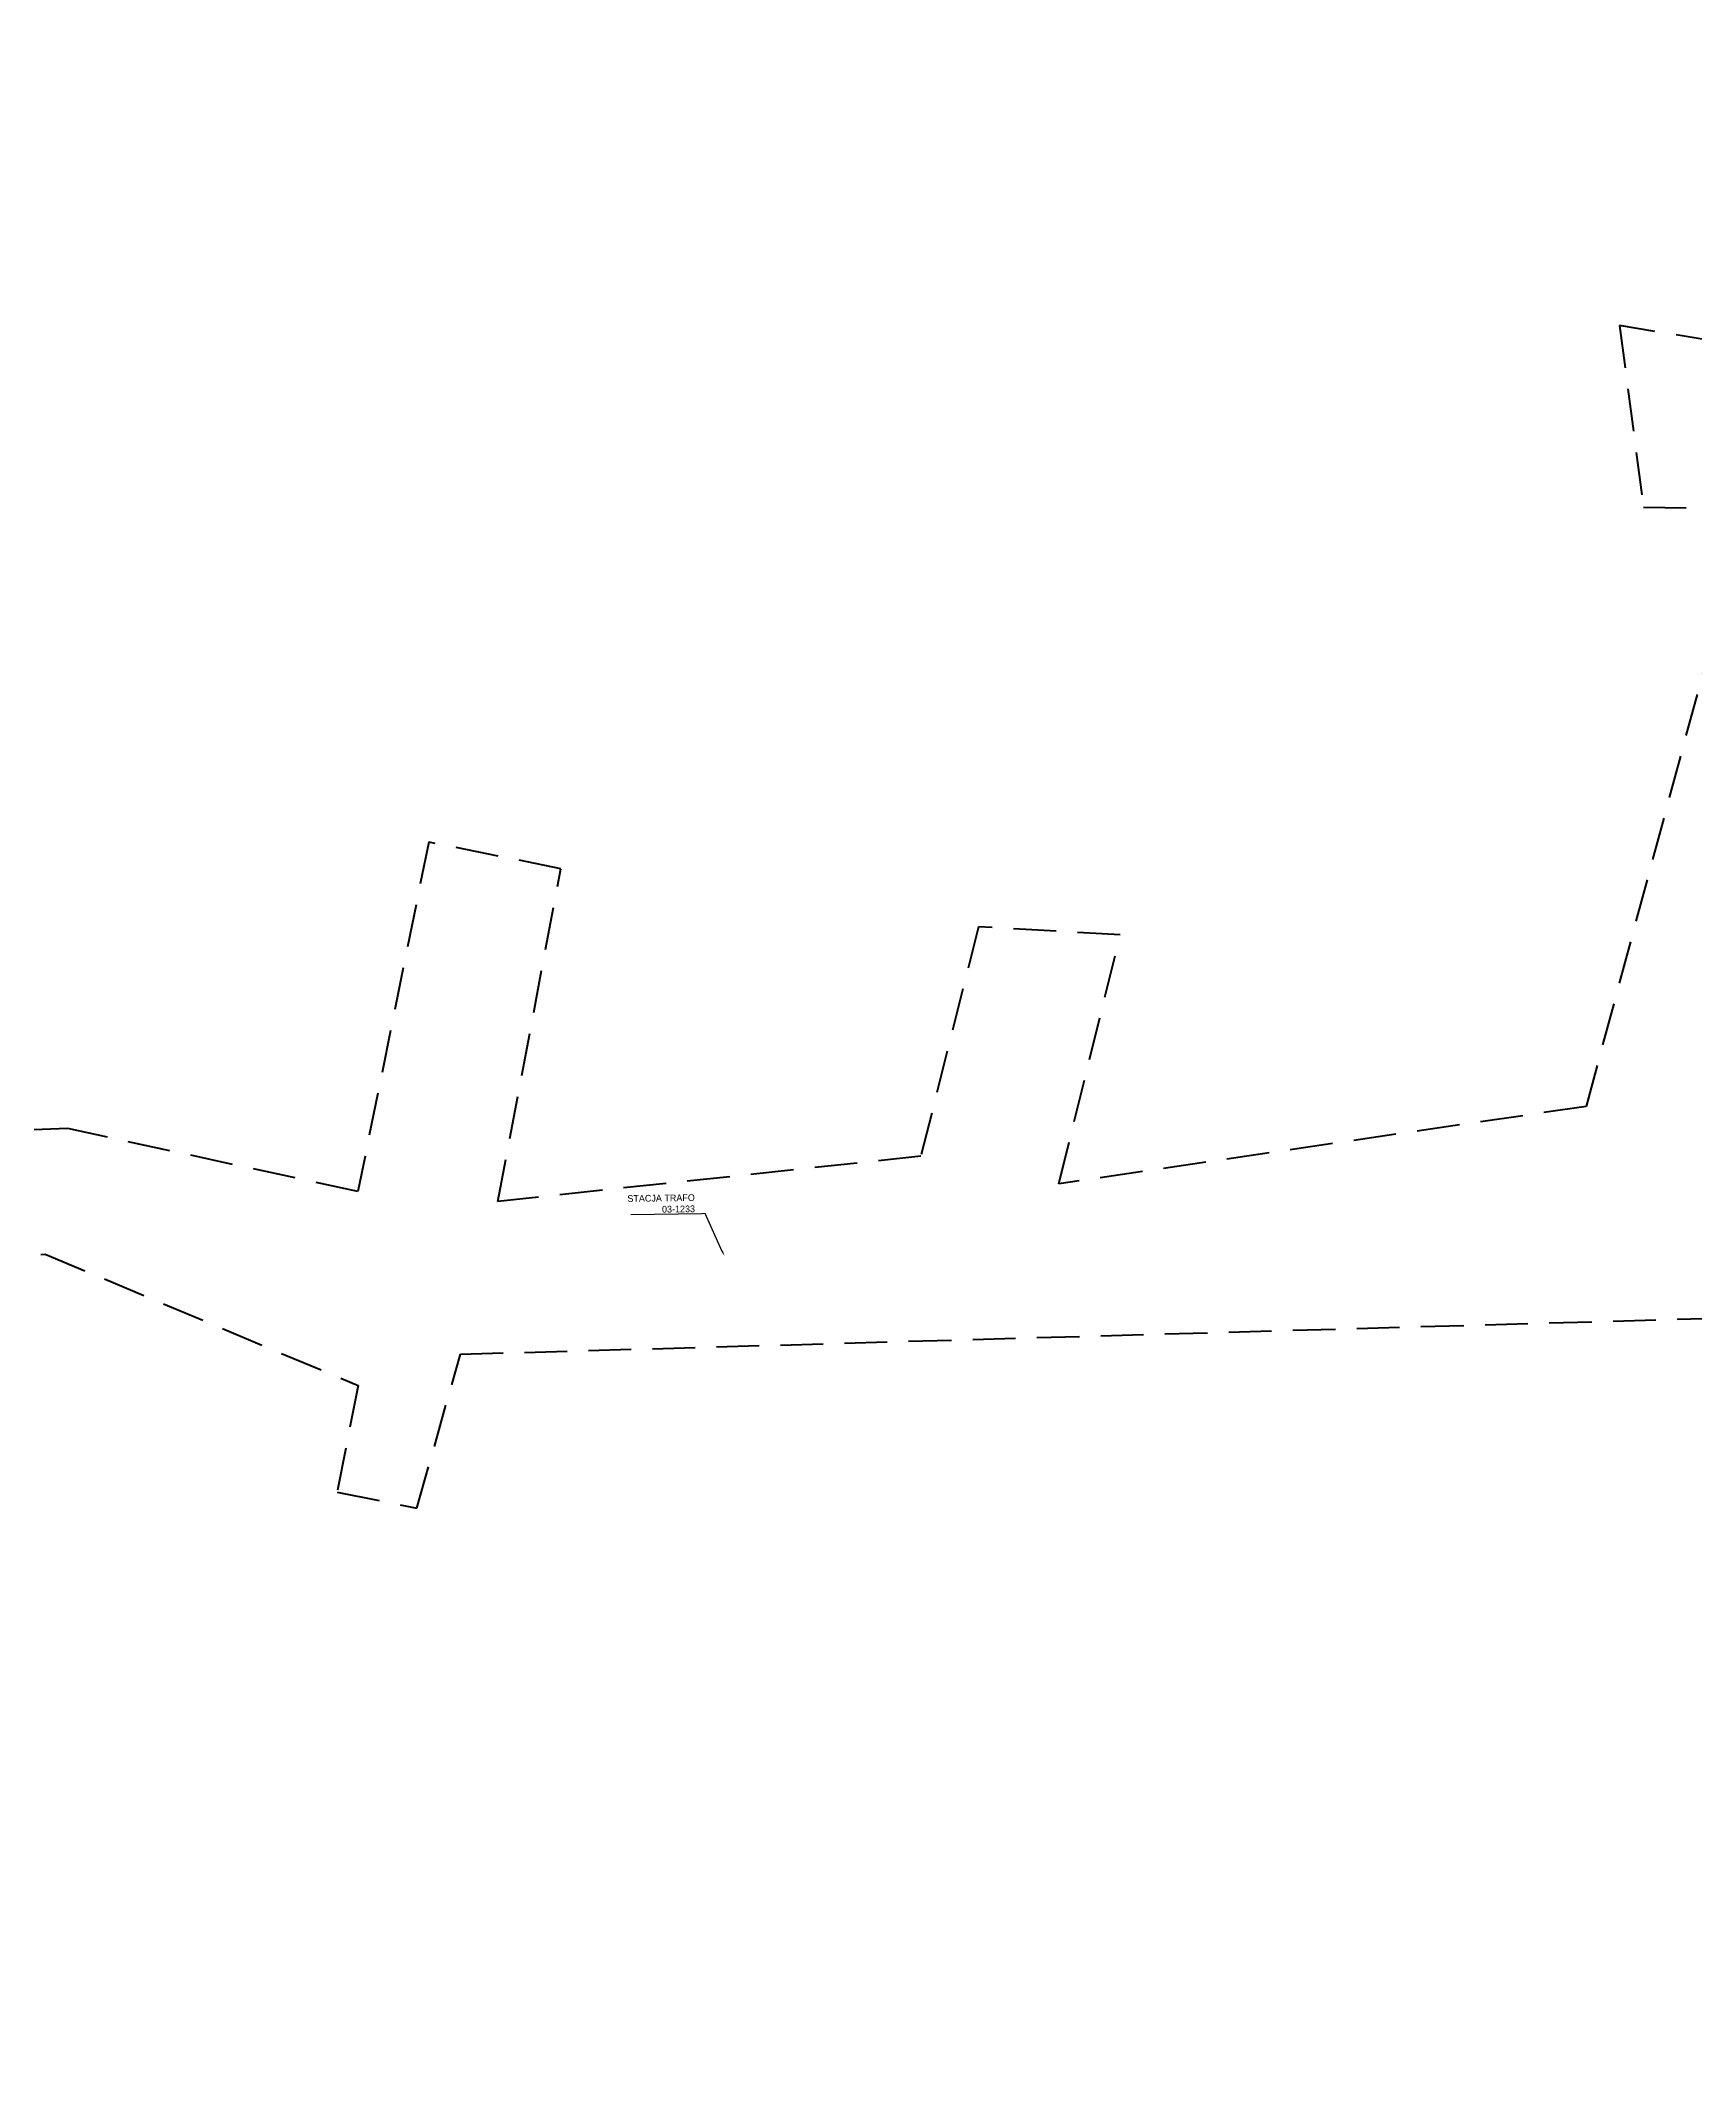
# Model space of a CAD drawing. Header units: metres. Extents: x 7523184 to 829536834, y 5784888 to 575610303.
# Drawn here: x 7526137 to 7526629, y 5787232 to 5787834 of the extents above; entities that cross this region are included whole.
import ezdxf
from ezdxf import colors
from ezdxf.entities.mleader import LeaderData, LeaderLine
from ezdxf.math import Vec2, Vec3

# ---------------------------------------------------------------- set-up
doc = ezdxf.new("R2010")
doc.units = ezdxf.units.M
doc.header["$MEASUREMENT"] = 0
doc.linetypes.add('DASHED', pattern=[19.05, 12.7, -6.35])
doc.layers.get('0').update_dxf_attribs({"lineweight": 18})
doc.layers.add('!trafo', color=6, linetype='DASHED', lineweight=50)
doc.layers.add('_mm trafo', color=3, linetype='Continuous', plot=False)
doc.styles.get("Standard").update_dxf_attribs({"font": ''})
doc.styles.get('Standard').set_extended_font_data('Lato Light')
picture_1 = doc.add_image_def('image1.png', size_in_pixel=(5547, 3763))

msp = doc.modelspace()

# ---------------------------------------------------------------- linework, layer by layer
at = {"layer": '!trafo'}
for points in [[(7526692.26374, 5787734.79034), (7526606.61185, 5787749.13597), (7526613.68341, 5787695.06136), (7526644.48433, 5787694.63943), (7526596.63742, 5787516.96451), (7526439.85348, 5787493.94808), (7526458.11699, 5787567.93872), (7526415.95988, 5787570.37575), (7526398.83641, 5787502.11256), (7526273.08003, 5787488.73209), (7526291.8032, 5787587.62204), (7526252.51092, 5787595.53324), (7526231.4144, 5787491.63286), (7526145.18236, 5787510.35602), (7525887.01365, 5787501.39)], [(7525927.9564, 5787461.62529), (7526138.4997, 5787473.01742), (7526231.48465, 5787434.01102), (7526225.30107, 5787402.27466), (7526248.99345, 5787397.53619), (7526261.90307, 5787443.28071), (7526631.8339, 5787453.91633)]]:
    msp.add_lwpolyline(points, dxfattribs=at)

# ---------------------------------------------------------------- pictures from other files: only their frames are drawn
image = msp.add_image(picture_1, insert=(7523184.3053, 5784887.6493), size_in_units=(6912.7579, 4689.50928))
image.dxf.flags = 7

# ---------------------------------------------------------------- next in the draw order: leaders
at = {"layer": '_mm trafo', "color": 3}
ml = msp.add_multileader_mtext('Standard', dxfattribs=at)
ml.set_content('STACJA TRAFO\\P03-1233', color=3)
ml.set_leader_properties()
ml.build(insert=Vec2(0, 0))
ml.multileader.update_dxf_attribs({"has_text_frame": 1, "text_left_attachment_type": 5, "text_right_attachment_type": 5, "dogleg_length": 1, "arrow_head_size": 1.5})
ctx = ml.context
ctx.base_point, ctx.char_height, ctx.arrow_head_size, ctx.plane_origin, ctx.plane_x_axis, ctx.plane_y_axis = Vec3(7526308.99167, 5787484.69406), 2, 1.5, Vec3(7526343.65384, 5787441.68776), Vec3(0.999891497, 0.014730754), Vec3(-0.014730754, 0.999891497)
ctx.left_attachment, ctx.right_attachment, ctx.text_align_type, ctx.attachment_type = 5, 5, 2, 2
notes = []
notes.append((ctx, [(0, (1, 1, 0), (7526334.6942, 5787485.07272), (-0.999891497, -0.014730754), 1, [(0, [(7526340.41664, 5787472.49576)], 0, [])])]))
ctx.mtext.insert, ctx.mtext.text_direction, ctx.mtext.rotation, ctx.mtext.alignment, ctx.mtext.flow_direction = Vec3(7526331.6088, 5787490.84745), Vec3(0.999891497, 0.014730754), 0.014731286, 3, 5
ctx.mtext.has_bg_fill, ctx.mtext.bg_color, ctx.mtext.bg_scale_factor, ctx.mtext.bg_transparency, ctx.mtext.use_window_bg_color = 1, -1073741824, 1, 0, 1
for ctx, leaders in notes:
    for number, flags, end, landing, length, lines in leaders:
        leader = LeaderData()
        leader.index, (leader.has_last_leader_line, leader.has_dogleg_vector, leader.attachment_direction) = number, flags
        leader.last_leader_point, leader.dogleg_vector, leader.dogleg_length = Vec3(end), Vec3(landing), length
        for number, points, colour, breaks in lines:
            line = LeaderLine()
            line.index, line.vertices, line.color, line.breaks = number, Vec3.list(points), colors.encode_raw_color(colour), breaks
            leader.lines.append(line)
        ctx.leaders.append(leader)

doc.saveas('drawing.dxf')
